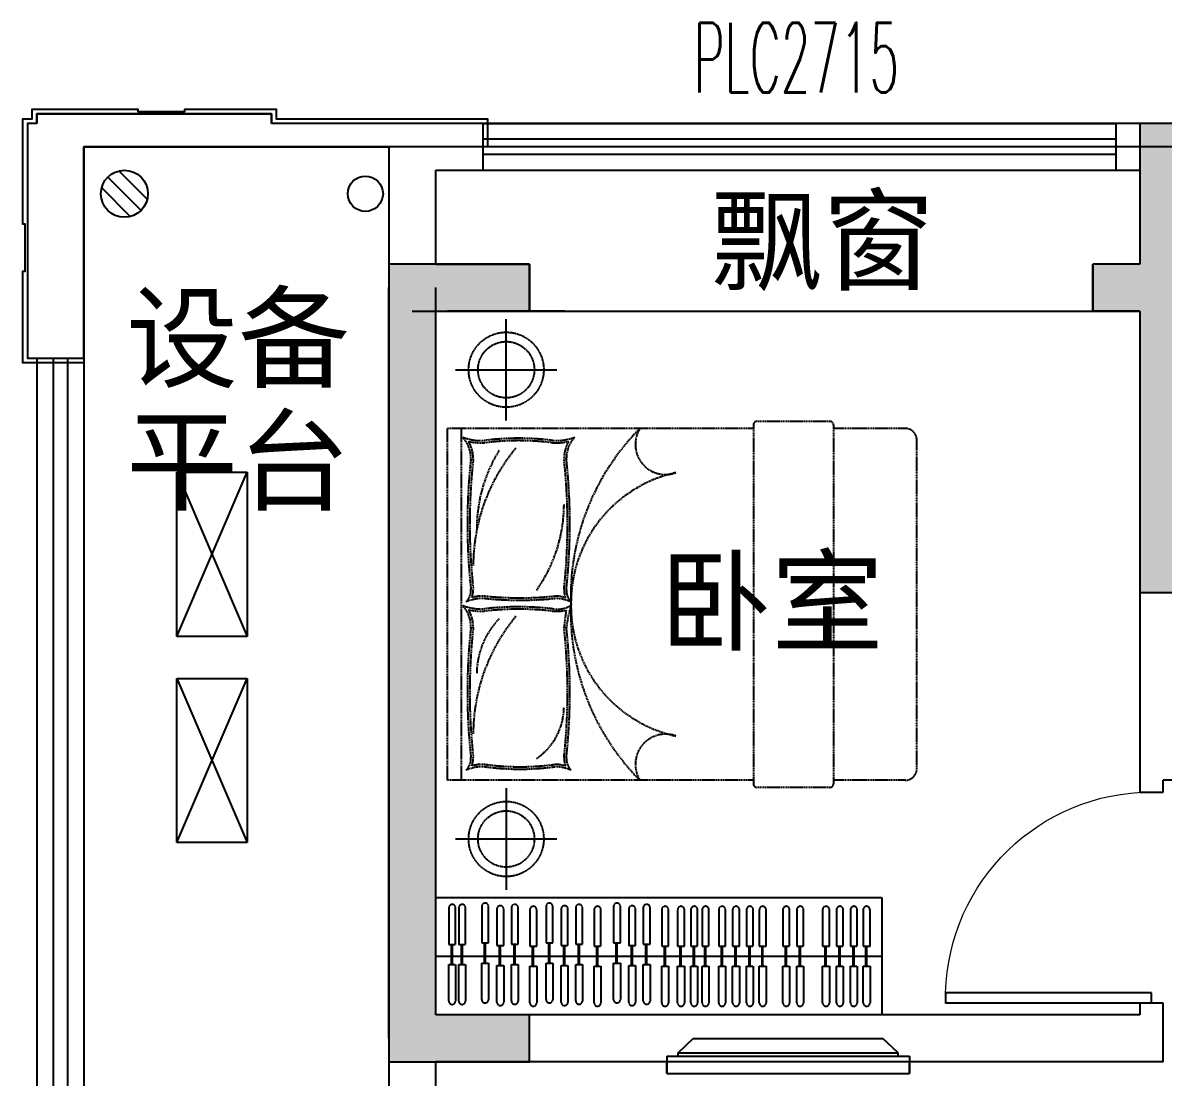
# Model space of a CAD drawing. Extents: x 3479 to 4537415, y 306 to 366510.
# Drawn here: x 4501109 to 4505969, y 285131 to 289625 of the extents above; entities that cross this region are included whole.
import ezdxf

# ---------------------------------------------------------------- set-up
doc = ezdxf.new("R2010")
doc.units = 0
doc.header["$LTSCALE"] = 10
doc.header["$MEASUREMENT"] = 0
doc.linetypes.add('DASH', pattern=[0.35, 0.25, -0.1])
for name, color, linetype in [('2外包线', 46, 'Continuous'), ('A-OTHER', 136, 'Continuous'), ('COLUMN', 11, 'Continuous'), ('DECORATION_地漏', 202, 'Continuous'), ('DETAIL_冷凝水管', 202, 'Continuous'), ('DETAIL_栏杆', 42, 'Continuous'), ('LINE', 137, 'Continuous'), ('P-FLOOR', 117, 'Continuous'), ('P-FURNITURE', 8, 'Continuous'), ('P-WALL FIN', 4, 'Continuous'), ('PUB_HATCH', 8, 'Continuous'), ('PUB_TEXT', 7, 'Continuous'), ('WALL', 2, 'Continuous'), ('WINDOW', 143, 'Continuous'), ('WINDOW_TEXT', 7, 'Continuous')]:
    doc.layers.add(name, color=color, linetype=linetype)
doc.styles.add('_TCH_WINDOW', font='SIMPLEX', dxfattribs={"bigfont": 'GBCBIG'})
doc.styles.add('HZ', font='Tssdeng.shx', dxfattribs={"width": 0.7, "bigfont": 'tssdchn.shx'})
doc.styles.get("Standard").update_dxf_attribs({"font": 'gbenor.shx', "bigfont": 'gbcbig.shx'})
doc.styles.add('功能名称', font='', dxfattribs={"width": 0.7})
doc.styles.get('功能名称').set_extended_font_data('SimSun')

# ---------------------------------------------------------------- blocks, each defined once
blk = doc.blocks.new('A$C7A796BF3')
for p, q in [((200, 0), (200, -300)), ((900, 0), (200, 0)), ((200, 0), (900, -300)), ((900, 0), (200, -300)), ((900, -300), (900, 0)), ((200, -300), (900, -300))]:
    blk.add_line(p, q)
blk = doc.blocks.new('RGEHG')
at = {"layer": 'P-FURNITURE', "linetype": 'DASH', "ltscale": 2}
for p, q in [((2716837.6, 279510.5), (2716526.6, 279510.5)), ((2716511.6, 279480.5), (2715207.9, 279480.5)), ((2715207.9, 277980.5), (2715207.9, 279480.5)), ((2715267.9, 277980.5), (2715267.9, 279480.5)), ((2716511.6, 279495.5), (2716511.6, 277965.5)), ((2716852.6, 279495.5), (2716852.6, 277965.5)), ((2717157.9, 279480.5), (2716852.6, 279480.5)), ((2717207.9, 278030.5), (2717207.9, 279434)), ((2716511.6, 277980.5), (2715207.9, 277980.5)), ((2716837.6, 277950.5), (2716526.6, 277950.5)), ((2717157.9, 277980.5), (2716852.6, 277980.5))]:
    blk.add_line(p, q, dxfattribs=at)
for centre, radius, start, end in [((2716526.6, 279495.5), 15, 90, 180), ((2716837.6, 279495.5), 15, 0, 90), ((2716749.2, 278764.3), 1016.5, 135.2005, 182.6807), ((2716136.8, 279412.4), 128.5, 147.9527, 290.2034), ((2717157.8, 279430.3), 50.2, 355.8069, 89.8916), ((2715351.7, 279653.7), 225.2, 249.515, 273.4755), ((2715170, 279351.5), 137.5, 358.4473, 41.5839), ((2715351.7, 279653.7), 235.1, 256.7699, 273.4755), ((2715170, 279351.5), 147.4, 358.4473, 29.8513), ((2715510.9, 278297.9), 1140.4, 82.668, 97.332), ((2715510.9, 278297.9), 1130.4, 82.668, 97.332), ((2715670.1, 279653.7), 235.1, 266.5245, 283.2301), ((2715670.1, 279653.7), 225.2, 266.5245, 290.485), ((2715851.7, 279351.5), 147.4, 150.1487, 181.5527), ((2715851.7, 279351.5), 137.5, 138.4161, 181.5527), ((2716102.4, 278894.7), 785, 140.2265, 179.9585), ((2715962.7, 279052.9), 630.3, 148.0093, 179.9674), ((2717870.7, 279072.8), 2578.3, 173.7945, 186.1951), ((2717871.2, 279072.8), 2568.7, 173.7905, 186.1991), ((2713150.6, 279072.8), 2568.7, 353.8009, 6.2095), ((2713151, 279072.8), 2578.3, 353.8049, 6.2055), ((2716302.5, 278736.4), 568.5, 102.3174, 181.1284), ((2715074, 279157), 630.3, 324.4616, 0), ((2715231.8, 278792.2), 75.8, 317.8595, 1.8012), ((2715231.8, 278792.2), 85.7, 337.5713, 1.8012), ((2715790, 278792.2), 85.7, 178.1988, 202.4287), ((2715790, 278792.2), 75.8, 178.1988, 222.1405), ((2715170, 278634.1), 137.5, 358.4473, 41.5839), ((2715351.7, 278936.3), 225.2, 249.515, 273.4755), ((2715361.6, 278564.5), 191.6, 88.3923, 112.6023), ((2715361.6, 278564.5), 201.5, 88.3923, 104.5516), ((2715516.3, 280215.3), 1466.9, 264.1588, 275.8412), ((2715516.3, 280215.3), 1456.9, 264.1588, 275.8412), ((2715674.9, 278825.2), 115.2, 260.742, 300.3569), ((2715660.2, 278564.5), 191.6, 67.3977, 88.3923), ((2715660.2, 278564.5), 201.5, 75.4484, 88.3923), ((2716379.6, 278548.3), 670.4, 164.6425, 172.9686), ((2716749.2, 278696.8), 1016.5, 177.3193, 224.7995), ((2716302.5, 278724.7), 568.5, 178.8716, 257.6826), ((2715170, 278634.1), 147.4, 358.4473, 29.8513), ((2715351.7, 278936.3), 235.1, 256.7699, 273.4755), ((2716102.4, 278177.3), 785, 140.2265, 179.9585), ((2715510.9, 277448.7), 1271.2, 83.426, 96.574), ((2715510.9, 277448.7), 1261.2, 83.426, 96.574), ((2715670.1, 278936.3), 235.1, 266.5245, 280.5274), ((2719315.7, 278251.8), 3631.2, 172.8266, 174.0195), ((2717870.7, 278355.4), 2578.3, 173.7945, 186.1951), ((2717871.2, 278355.4), 2568.7, 173.7905, 186.1991), ((2715671.6, 278433.2), 339.2, 135.8723, 179.558), ((2713150.6, 278355.4), 2568.7, 353.8009, 6.2095), ((2713151, 278355.4), 2578.3, 353.8049, 6.2055), ((2715437.4, 278294.4), 266.9, 304.0563, 358.9708), ((2716136.8, 278048.7), 128.5, 69.7966, 212.0473), ((2715231.8, 278074.8), 75.8, 317.8595, 1.8012), ((2715231.8, 278074.8), 85.7, 337.5713, 1.8012), ((2715361.6, 277847.1), 201.5, 88.3923, 104.5516), ((2715516.3, 279121.3), 1082.9, 262.1489, 277.8511), ((2715660.2, 277847.1), 201.5, 75.4484, 88.3923), ((2715790, 278074.8), 85.7, 178.1988, 202.4287), ((2715790, 278074.8), 75.8, 178.1988, 222.1405), ((2715361.6, 277847.1), 191.6, 88.3923, 112.6023), ((2715516.3, 279121.3), 1092.9, 262.1489, 277.8511), ((2715660.2, 277847.1), 191.6, 67.3977, 88.3923), ((2717157.9, 278030.5), 50, 270, 0), ((2716526.6, 277965.5), 15, 180, 270), ((2716837.6, 277965.5), 15, 270, 0)]:
    blk.add_arc(centre, radius, start, end, dxfattribs=at)
blk = doc.blocks.new('A$C282A6FD9')
at = {"layer": 'P-FURNITURE'}
for p, q in [((75, 1035), (75, 0)), ((75, 1035), (150, 1035)), ((150, 1035), (105, 1035)), ((150, 1035), (150, 0)), ((61.9, 986.5), (0, 921.7)), ((61.9, 986.5), (61.9, 48.5)), ((75, 986.5), (61.9, 986.5)), ((0, 921.7), (0, 113.3)), ((61.9, 48.5), (0, 113.3)), ((75, 48.5), (61.9, 48.5)), ((75, 0), (150, 0)), ((150, 0), (105, 0))]:
    blk.add_line(p, q, dxfattribs=at)
blk = doc.blocks.new('A$C621A720C')
for p, q in [((-1103.4, 5413.3), (-803.4, 5413.3)), ((-1103.4, 4713.3), (-1103.4, 5413.3)), ((-1103.4, 5413.3), (-803.4, 4713.3)), ((-1103.4, 4713.3), (-803.4, 5413.3)), ((-803.4, 5413.3), (-803.4, 4713.3)), ((-803.4, 4713.3), (-1103.4, 4713.3)), ((-1103.4, 4534.7), (-803.4, 4534.7)), ((-1103.4, 3834.7), (-1103.4, 4534.7)), ((-1103.4, 4534.7), (-803.4, 3834.7)), ((-1103.4, 3834.7), (-803.4, 4534.7)), ((-803.4, 4534.7), (-803.4, 3834.7)), ((-803.4, 3834.7), (-1103.4, 3834.7))]:
    blk.add_line(p, q)
at = {"layer": 'P-FURNITURE', "linetype": 'DASH'}
for p, q in [((550, 6100), (50, 6100)), ((300, 5634), (300, 6066)), ((84, 5850), (516, 5850)), ((300, 4066), (300, 3634)), ((84, 3850), (516, 3850)), ((55.3, 3556.6), (55.3, 3400.8)), ((55.3, 3556.6), (55.3, 3400.8)), ((84.1, 3400.8), (84.1, 3556.6)), ((84.1, 3400.8), (84.1, 3556.6)), ((97.9, 3556.6), (97.9, 3400.8)), ((97.9, 3556.6), (97.9, 3400.8)), ((126.7, 3400.8), (126.7, 3556.6)), ((126.7, 3400.8), (126.7, 3556.6)), ((195.8, 3562.6), (195.8, 3406.8)), ((195.8, 3562.6), (195.8, 3406.8)), ((224.6, 3406.8), (224.6, 3562.6)), ((224.6, 3406.8), (224.6, 3562.6)), ((260.4, 3551.4), (260.4, 3395.6)), ((260.4, 3551.4), (260.4, 3395.6)), ((289.3, 3395.6), (289.3, 3551.4)), ((289.3, 3395.6), (289.3, 3551.4)), ((322.3, 3557), (322.3, 3401.2)), ((322.3, 3557), (322.3, 3401.2)), ((351.1, 3401.2), (351.1, 3557)), ((351.1, 3401.2), (351.1, 3557)), ((401, 3548.6), (401, 3392.7)), ((401, 3548.6), (401, 3392.7)), ((429.9, 3392.7), (429.9, 3548.6)), ((429.9, 3392.7), (429.9, 3548.6)), ((469.7, 3562.6), (469.7, 3406.8)), ((469.7, 3562.6), (469.7, 3406.8)), ((498.5, 3406.8), (498.5, 3562.6)), ((498.5, 3406.8), (498.5, 3562.6)), ((534.3, 3551.4), (534.3, 3395.6)), ((534.3, 3551.4), (534.3, 3395.6)), ((563.2, 3395.6), (563.2, 3551.4)), ((563.2, 3395.6), (563.2, 3551.4)), ((596.2, 3557), (596.2, 3401.2)), ((596.2, 3557), (596.2, 3401.2)), ((625, 3401.2), (625, 3557)), ((625, 3401.2), (625, 3557)), ((674.9, 3548.6), (674.9, 3392.7)), ((674.9, 3548.6), (674.9, 3392.7)), ((703.7, 3392.7), (703.7, 3548.6)), ((703.7, 3392.7), (703.7, 3548.6)), ((757.6, 3562.6), (757.6, 3406.8)), ((757.6, 3562.6), (757.6, 3406.8)), ((786.5, 3406.8), (786.5, 3562.6)), ((786.5, 3406.8), (786.5, 3562.6)), ((822.3, 3551.4), (822.3, 3395.6)), ((822.3, 3551.4), (822.3, 3395.6)), ((851.2, 3395.6), (851.2, 3551.4)), ((851.2, 3395.6), (851.2, 3551.4)), ((884.2, 3557), (884.2, 3401.2)), ((884.2, 3557), (884.2, 3401.2)), ((913, 3401.2), (913, 3557)), ((913, 3401.2), (913, 3557)), ((962.9, 3548.6), (962.9, 3392.7)), ((962.9, 3548.6), (962.9, 3392.7)), ((991.7, 3392.7), (991.7, 3548.6)), ((991.7, 3392.7), (991.7, 3548.6)), ((1030.7, 3548.6), (1030.7, 3392.7)), ((1030.7, 3548.6), (1030.7, 3392.7)), ((1059.5, 3392.7), (1059.5, 3548.6)), ((1059.5, 3392.7), (1059.5, 3548.6)), ((1087.1, 3548.6), (1087.1, 3392.7)), ((1087.1, 3548.6), (1087.1, 3392.7)), ((1116, 3392.7), (1116, 3548.6)), ((1116, 3392.7), (1116, 3548.6)), ((1135.1, 3548.6), (1135.1, 3392.7)), ((1135.1, 3548.6), (1135.1, 3392.7)), ((1164, 3392.7), (1164, 3548.6)), ((1164, 3392.7), (1164, 3548.6)), ((1205.7, 3548.6), (1205.7, 3392.7)), ((1205.7, 3548.6), (1205.7, 3392.7)), ((1234.5, 3392.7), (1234.5, 3548.6)), ((1234.5, 3392.7), (1234.5, 3548.6)), ((1265, 3548.6), (1265, 3392.7)), ((1265, 3548.6), (1265, 3392.7)), ((1293.8, 3392.7), (1293.8, 3548.6)), ((1293.8, 3392.7), (1293.8, 3548.6)), ((1324.3, 3548.6), (1324.3, 3392.7)), ((1324.3, 3548.6), (1324.3, 3392.7)), ((1353.1, 3392.7), (1353.1, 3548.6)), ((1353.1, 3392.7), (1353.1, 3548.6)), ((1378.8, 3548.6), (1378.8, 3392.7)), ((1378.8, 3548.6), (1378.8, 3392.7)), ((1407.6, 3392.7), (1407.6, 3548.6)), ((1407.6, 3392.7), (1407.6, 3548.6)), ((1479.2, 3548.6), (1479.2, 3392.7)), ((1479.2, 3548.6), (1479.2, 3392.7)), ((1508, 3392.7), (1508, 3548.6)), ((1508, 3392.7), (1508, 3548.6)), ((1538.5, 3548.6), (1538.5, 3392.7)), ((1538.5, 3548.6), (1538.5, 3392.7)), ((1567.3, 3392.7), (1567.3, 3548.6)), ((1567.3, 3392.7), (1567.3, 3548.6)), ((1648.6, 3548.6), (1648.6, 3392.7)), ((1648.6, 3548.6), (1648.6, 3392.7)), ((1677.4, 3392.7), (1677.4, 3548.6)), ((1677.4, 3392.7), (1677.4, 3548.6)), ((1707.8, 3548.6), (1707.8, 3392.7)), ((1707.8, 3548.6), (1707.8, 3392.7)), ((1736.7, 3392.7), (1736.7, 3548.6)), ((1736.7, 3392.7), (1736.7, 3548.6)), ((1767.1, 3548.6), (1767.1, 3392.7)), ((1767.1, 3548.6), (1767.1, 3392.7)), ((1796, 3392.7), (1796, 3548.6)), ((1796, 3392.7), (1796, 3548.6)), ((1821.6, 3548.6), (1821.6, 3392.7)), ((1821.6, 3548.6), (1821.6, 3392.7)), ((1850.5, 3392.7), (1850.5, 3548.6)), ((1850.5, 3392.7), (1850.5, 3548.6)), ((195.8, 3406.8), (224.6, 3406.8)), ((195.8, 3406.8), (224.6, 3406.8)), ((195.8, 3406.8), (224.6, 3406.8)), ((195.8, 3406.8), (224.6, 3406.8)), ((207.3, 3321.3), (207.3, 3406.8)), ((207.3, 3321.3), (207.3, 3406.8)), ((211.4, 3321.3), (211.4, 3406.8)), ((211.4, 3321.3), (211.4, 3406.8)), ((469.7, 3406.8), (498.5, 3406.8)), ((469.7, 3406.8), (498.5, 3406.8)), ((469.7, 3406.8), (498.5, 3406.8)), ((469.7, 3406.8), (498.5, 3406.8)), ((481.1, 3321.3), (481.1, 3406.8)), ((481.1, 3321.3), (481.1, 3406.8)), ((485.3, 3321.3), (485.3, 3406.8)), ((485.3, 3321.3), (485.3, 3406.8)), ((757.6, 3406.8), (786.5, 3406.8)), ((757.6, 3406.8), (786.5, 3406.8)), ((757.6, 3406.8), (786.5, 3406.8)), ((757.6, 3406.8), (786.5, 3406.8)), ((769.1, 3321.3), (769.1, 3406.8)), ((769.1, 3321.3), (769.1, 3406.8)), ((773.3, 3321.3), (773.3, 3406.8)), ((773.3, 3321.3), (773.3, 3406.8)), ((55.3, 3400.8), (84.1, 3400.8)), ((55.3, 3400.8), (84.1, 3400.8)), ((55.3, 3400.8), (84.1, 3400.8)), ((55.3, 3400.8), (84.1, 3400.8)), ((66.8, 3315.3), (66.8, 3400.8)), ((66.8, 3315.3), (66.8, 3400.8)), ((71, 3315.3), (71, 3400.8)), ((71, 3315.3), (71, 3400.8)), ((97.9, 3400.8), (126.7, 3400.8)), ((97.9, 3400.8), (126.7, 3400.8)), ((109.4, 3315.3), (109.4, 3400.8)), ((109.4, 3315.3), (109.4, 3400.8)), ((113.6, 3315.3), (113.6, 3400.8)), ((113.6, 3315.3), (113.6, 3400.8)), ((260.4, 3395.6), (289.3, 3395.6)), ((260.4, 3395.6), (289.3, 3395.6)), ((260.4, 3395.6), (289.3, 3395.6)), ((260.4, 3395.6), (289.3, 3395.6)), ((271.9, 3310.1), (271.9, 3395.6)), ((271.9, 3310.1), (271.9, 3395.6)), ((276.1, 3310.1), (276.1, 3395.6)), ((276.1, 3310.1), (276.1, 3395.6)), ((322.3, 3401.2), (351.1, 3401.2)), ((322.3, 3401.2), (351.1, 3401.2)), ((322.3, 3401.2), (351.1, 3401.2)), ((322.3, 3401.2), (351.1, 3401.2)), ((333.8, 3315.7), (333.8, 3401.2)), ((333.8, 3315.7), (333.8, 3401.2)), ((338, 3315.7), (338, 3401.2)), ((338, 3315.7), (338, 3401.2)), ((401, 3392.7), (429.9, 3392.7)), ((401, 3392.7), (429.9, 3392.7)), ((401, 3392.7), (429.9, 3392.7)), ((401, 3392.7), (429.9, 3392.7)), ((412.5, 3307.3), (412.5, 3392.7)), ((412.5, 3307.3), (412.5, 3392.7)), ((416.7, 3307.3), (416.7, 3392.7)), ((416.7, 3307.3), (416.7, 3392.7)), ((534.3, 3395.6), (563.2, 3395.6)), ((534.3, 3395.6), (563.2, 3395.6)), ((534.3, 3395.6), (563.2, 3395.6)), ((534.3, 3395.6), (563.2, 3395.6)), ((545.8, 3310.1), (545.8, 3395.6)), ((545.8, 3310.1), (545.8, 3395.6)), ((550, 3310.1), (550, 3395.6)), ((550, 3310.1), (550, 3395.6)), ((596.2, 3401.2), (625, 3401.2)), ((596.2, 3401.2), (625, 3401.2)), ((596.2, 3401.2), (625, 3401.2)), ((596.2, 3401.2), (625, 3401.2)), ((607.7, 3315.7), (607.7, 3401.2)), ((607.7, 3315.7), (607.7, 3401.2)), ((611.8, 3315.7), (611.8, 3401.2)), ((611.8, 3315.7), (611.8, 3401.2)), ((674.9, 3392.7), (703.7, 3392.7)), ((674.9, 3392.7), (703.7, 3392.7)), ((674.9, 3392.7), (703.7, 3392.7)), ((674.9, 3392.7), (703.7, 3392.7)), ((686.4, 3307.3), (686.4, 3392.7)), ((686.4, 3307.3), (686.4, 3392.7)), ((690.6, 3307.3), (690.6, 3392.7)), ((690.6, 3307.3), (690.6, 3392.7)), ((822.3, 3395.6), (851.2, 3395.6)), ((822.3, 3395.6), (851.2, 3395.6)), ((822.3, 3395.6), (851.2, 3395.6)), ((822.3, 3395.6), (851.2, 3395.6)), ((833.8, 3310.1), (833.8, 3395.6)), ((833.8, 3310.1), (833.8, 3395.6)), ((838, 3310.1), (838, 3395.6)), ((838, 3310.1), (838, 3395.6)), ((884.2, 3401.2), (913, 3401.2)), ((884.2, 3401.2), (913, 3401.2)), ((884.2, 3401.2), (913, 3401.2)), ((884.2, 3401.2), (913, 3401.2)), ((895.7, 3315.7), (895.7, 3401.2)), ((895.7, 3315.7), (895.7, 3401.2)), ((899.8, 3315.7), (899.8, 3401.2)), ((899.8, 3315.7), (899.8, 3401.2)), ((962.9, 3392.7), (991.7, 3392.7)), ((962.9, 3392.7), (991.7, 3392.7)), ((962.9, 3392.7), (991.7, 3392.7)), ((962.9, 3392.7), (991.7, 3392.7)), ((974.4, 3307.3), (974.4, 3392.7)), ((974.4, 3307.3), (974.4, 3392.7)), ((978.6, 3307.3), (978.6, 3392.7)), ((978.6, 3307.3), (978.6, 3392.7)), ((1030.7, 3392.7), (1059.5, 3392.7)), ((1030.7, 3392.7), (1059.5, 3392.7)), ((1030.7, 3392.7), (1059.5, 3392.7)), ((1030.7, 3392.7), (1059.5, 3392.7)), ((1042.1, 3307.3), (1042.1, 3392.7)), ((1042.1, 3307.3), (1042.1, 3392.7)), ((1046.3, 3307.3), (1046.3, 3392.7)), ((1046.3, 3307.3), (1046.3, 3392.7)), ((1087.1, 3392.7), (1116, 3392.7)), ((1087.1, 3392.7), (1116, 3392.7)), ((1087.1, 3392.7), (1116, 3392.7)), ((1087.1, 3392.7), (1116, 3392.7)), ((1098.6, 3307.3), (1098.6, 3392.7)), ((1098.6, 3307.3), (1098.6, 3392.7)), ((1102.8, 3307.3), (1102.8, 3392.7)), ((1102.8, 3307.3), (1102.8, 3392.7)), ((1135.1, 3392.7), (1164, 3392.7)), ((1135.1, 3392.7), (1164, 3392.7)), ((1135.1, 3392.7), (1164, 3392.7)), ((1135.1, 3392.7), (1164, 3392.7)), ((1146.6, 3307.3), (1146.6, 3392.7)), ((1146.6, 3307.3), (1146.6, 3392.7)), ((1150.8, 3307.3), (1150.8, 3392.7)), ((1150.8, 3307.3), (1150.8, 3392.7)), ((1205.7, 3392.7), (1234.5, 3392.7)), ((1205.7, 3392.7), (1234.5, 3392.7)), ((1205.7, 3392.7), (1234.5, 3392.7)), ((1205.7, 3392.7), (1234.5, 3392.7)), ((1217.2, 3307.3), (1217.2, 3392.7)), ((1217.2, 3307.3), (1217.2, 3392.7)), ((1221.4, 3307.3), (1221.4, 3392.7)), ((1221.4, 3307.3), (1221.4, 3392.7)), ((1265, 3392.7), (1293.8, 3392.7)), ((1265, 3392.7), (1293.8, 3392.7)), ((1265, 3392.7), (1293.8, 3392.7)), ((1265, 3392.7), (1293.8, 3392.7)), ((1276.5, 3307.3), (1276.5, 3392.7)), ((1276.5, 3307.3), (1276.5, 3392.7)), ((1280.7, 3307.3), (1280.7, 3392.7)), ((1280.7, 3307.3), (1280.7, 3392.7)), ((1324.3, 3392.7), (1353.1, 3392.7)), ((1324.3, 3392.7), (1353.1, 3392.7)), ((1324.3, 3392.7), (1353.1, 3392.7)), ((1324.3, 3392.7), (1353.1, 3392.7)), ((1335.8, 3307.3), (1335.8, 3392.7)), ((1335.8, 3307.3), (1335.8, 3392.7)), ((1339.9, 3307.3), (1339.9, 3392.7)), ((1339.9, 3307.3), (1339.9, 3392.7)), ((1378.8, 3392.7), (1407.6, 3392.7)), ((1378.8, 3392.7), (1407.6, 3392.7)), ((1378.8, 3392.7), (1407.6, 3392.7)), ((1378.8, 3392.7), (1407.6, 3392.7)), ((1390.3, 3307.3), (1390.3, 3392.7)), ((1390.3, 3307.3), (1390.3, 3392.7)), ((1394.4, 3307.3), (1394.4, 3392.7)), ((1394.4, 3307.3), (1394.4, 3392.7)), ((1479.2, 3392.7), (1508, 3392.7)), ((1479.2, 3392.7), (1508, 3392.7)), ((1479.2, 3392.7), (1508, 3392.7)), ((1479.2, 3392.7), (1508, 3392.7)), ((1490.7, 3307.3), (1490.7, 3392.7)), ((1490.7, 3307.3), (1490.7, 3392.7)), ((1494.8, 3307.3), (1494.8, 3392.7)), ((1494.8, 3307.3), (1494.8, 3392.7)), ((1538.5, 3392.7), (1567.3, 3392.7)), ((1538.5, 3392.7), (1567.3, 3392.7)), ((1538.5, 3392.7), (1567.3, 3392.7)), ((1538.5, 3392.7), (1567.3, 3392.7)), ((1550, 3307.3), (1550, 3392.7)), ((1550, 3307.3), (1550, 3392.7)), ((1554.1, 3307.3), (1554.1, 3392.7)), ((1554.1, 3307.3), (1554.1, 3392.7)), ((1648.6, 3392.7), (1677.4, 3392.7)), ((1648.6, 3392.7), (1677.4, 3392.7)), ((1648.6, 3392.7), (1677.4, 3392.7)), ((1648.6, 3392.7), (1677.4, 3392.7)), ((1660, 3307.3), (1660, 3392.7)), ((1660, 3307.3), (1660, 3392.7)), ((1664.2, 3307.3), (1664.2, 3392.7)), ((1664.2, 3307.3), (1664.2, 3392.7)), ((1707.8, 3392.7), (1736.7, 3392.7)), ((1707.8, 3392.7), (1736.7, 3392.7)), ((1707.8, 3392.7), (1736.7, 3392.7)), ((1707.8, 3392.7), (1736.7, 3392.7)), ((1719.3, 3307.3), (1719.3, 3392.7)), ((1719.3, 3307.3), (1719.3, 3392.7)), ((1723.5, 3307.3), (1723.5, 3392.7)), ((1723.5, 3307.3), (1723.5, 3392.7)), ((1767.1, 3392.7), (1796, 3392.7)), ((1767.1, 3392.7), (1796, 3392.7)), ((1767.1, 3392.7), (1796, 3392.7)), ((1767.1, 3392.7), (1796, 3392.7)), ((1778.6, 3307.3), (1778.6, 3392.7)), ((1778.6, 3307.3), (1778.6, 3392.7)), ((1782.8, 3307.3), (1782.8, 3392.7)), ((1782.8, 3307.3), (1782.8, 3392.7)), ((1821.6, 3392.7), (1850.5, 3392.7)), ((1821.6, 3392.7), (1850.5, 3392.7)), ((1821.6, 3392.7), (1850.5, 3392.7)), ((1821.6, 3392.7), (1850.5, 3392.7)), ((1833.1, 3307.3), (1833.1, 3392.7)), ((1833.1, 3307.3), (1833.1, 3392.7)), ((1837.3, 3307.3), (1837.3, 3392.7)), ((1837.3, 3307.3), (1837.3, 3392.7)), ((55.3, 3315.3), (84.1, 3315.3)), ((55.3, 3159.5), (55.3, 3315.3)), ((55.3, 3315.3), (84.1, 3315.3)), ((55.3, 3159.5), (55.3, 3315.3)), ((84.1, 3315.3), (84.1, 3159.5)), ((84.1, 3315.3), (84.1, 3159.5)), ((97.9, 3315.3), (126.7, 3315.3)), ((97.9, 3159.5), (97.9, 3315.3)), ((97.9, 3315.3), (126.7, 3315.3)), ((97.9, 3159.5), (97.9, 3315.3)), ((126.7, 3315.3), (126.7, 3159.5)), ((126.7, 3315.3), (126.7, 3159.5)), ((195.8, 3321.3), (224.6, 3321.3)), ((195.8, 3165.5), (195.8, 3321.3)), ((195.8, 3321.3), (224.6, 3321.3)), ((195.8, 3165.5), (195.8, 3321.3)), ((224.6, 3321.3), (224.6, 3165.5)), ((224.6, 3321.3), (224.6, 3165.5)), ((260.4, 3310.1), (289.3, 3310.1)), ((260.4, 3154.2), (260.4, 3310.1)), ((260.4, 3310.1), (289.3, 3310.1)), ((260.4, 3154.2), (260.4, 3310.1)), ((289.3, 3310.1), (289.3, 3154.2)), ((289.3, 3310.1), (289.3, 3154.2)), ((322.3, 3315.7), (351.1, 3315.7)), ((322.3, 3159.9), (322.3, 3315.7)), ((322.3, 3315.7), (351.1, 3315.7)), ((322.3, 3159.9), (322.3, 3315.7)), ((351.1, 3315.7), (351.1, 3159.9)), ((351.1, 3315.7), (351.1, 3159.9)), ((401, 3307.3), (429.9, 3307.3)), ((401, 3151.4), (401, 3307.3)), ((401, 3307.3), (429.9, 3307.3)), ((401, 3151.4), (401, 3307.3)), ((429.9, 3307.3), (429.9, 3151.4)), ((429.9, 3307.3), (429.9, 3151.4)), ((469.7, 3321.3), (498.5, 3321.3)), ((469.7, 3165.5), (469.7, 3321.3)), ((469.7, 3321.3), (498.5, 3321.3)), ((469.7, 3165.5), (469.7, 3321.3)), ((498.5, 3321.3), (498.5, 3165.5)), ((498.5, 3321.3), (498.5, 3165.5)), ((534.3, 3310.1), (563.2, 3310.1)), ((534.3, 3154.2), (534.3, 3310.1)), ((534.3, 3310.1), (563.2, 3310.1)), ((534.3, 3154.2), (534.3, 3310.1)), ((563.2, 3310.1), (563.2, 3154.2)), ((563.2, 3310.1), (563.2, 3154.2)), ((596.2, 3315.7), (625, 3315.7)), ((596.2, 3159.9), (596.2, 3315.7)), ((596.2, 3315.7), (625, 3315.7)), ((596.2, 3159.9), (596.2, 3315.7)), ((625, 3315.7), (625, 3159.9)), ((625, 3315.7), (625, 3159.9)), ((674.9, 3307.3), (703.7, 3307.3)), ((674.9, 3151.4), (674.9, 3307.3)), ((674.9, 3307.3), (703.7, 3307.3)), ((674.9, 3151.4), (674.9, 3307.3)), ((703.7, 3307.3), (703.7, 3151.4)), ((703.7, 3307.3), (703.7, 3151.4)), ((757.6, 3321.3), (786.5, 3321.3)), ((757.6, 3165.5), (757.6, 3321.3)), ((757.6, 3321.3), (786.5, 3321.3)), ((757.6, 3165.5), (757.6, 3321.3)), ((786.5, 3321.3), (786.5, 3165.5)), ((786.5, 3321.3), (786.5, 3165.5)), ((822.3, 3310.1), (851.2, 3310.1)), ((822.3, 3154.2), (822.3, 3310.1)), ((822.3, 3310.1), (851.2, 3310.1)), ((822.3, 3154.2), (822.3, 3310.1)), ((851.2, 3310.1), (851.2, 3154.2)), ((851.2, 3310.1), (851.2, 3154.2)), ((884.2, 3315.7), (913, 3315.7)), ((884.2, 3159.9), (884.2, 3315.7)), ((884.2, 3315.7), (913, 3315.7)), ((884.2, 3159.9), (884.2, 3315.7)), ((913, 3315.7), (913, 3159.9)), ((913, 3315.7), (913, 3159.9)), ((962.9, 3307.3), (991.7, 3307.3)), ((962.9, 3151.4), (962.9, 3307.3)), ((962.9, 3307.3), (991.7, 3307.3)), ((962.9, 3151.4), (962.9, 3307.3)), ((991.7, 3307.3), (991.7, 3151.4)), ((991.7, 3307.3), (991.7, 3151.4)), ((1030.7, 3307.3), (1059.5, 3307.3)), ((1030.7, 3151.4), (1030.7, 3307.3)), ((1030.7, 3307.3), (1059.5, 3307.3)), ((1030.7, 3151.4), (1030.7, 3307.3)), ((1059.5, 3307.3), (1059.5, 3151.4)), ((1059.5, 3307.3), (1059.5, 3151.4)), ((1087.1, 3307.3), (1116, 3307.3)), ((1087.1, 3151.4), (1087.1, 3307.3)), ((1087.1, 3307.3), (1116, 3307.3)), ((1087.1, 3151.4), (1087.1, 3307.3)), ((1116, 3307.3), (1116, 3151.4)), ((1116, 3307.3), (1116, 3151.4)), ((1135.1, 3307.3), (1164, 3307.3)), ((1135.1, 3151.4), (1135.1, 3307.3)), ((1135.1, 3307.3), (1164, 3307.3)), ((1135.1, 3151.4), (1135.1, 3307.3)), ((1164, 3307.3), (1164, 3151.4)), ((1164, 3307.3), (1164, 3151.4)), ((1205.7, 3307.3), (1234.5, 3307.3)), ((1205.7, 3151.4), (1205.7, 3307.3)), ((1205.7, 3307.3), (1234.5, 3307.3)), ((1205.7, 3151.4), (1205.7, 3307.3)), ((1234.5, 3307.3), (1234.5, 3151.4)), ((1234.5, 3307.3), (1234.5, 3151.4)), ((1265, 3307.3), (1293.8, 3307.3)), ((1265, 3151.4), (1265, 3307.3)), ((1265, 3307.3), (1293.8, 3307.3)), ((1265, 3151.4), (1265, 3307.3)), ((1293.8, 3307.3), (1293.8, 3151.4)), ((1293.8, 3307.3), (1293.8, 3151.4)), ((1324.3, 3307.3), (1353.1, 3307.3)), ((1324.3, 3151.4), (1324.3, 3307.3)), ((1324.3, 3307.3), (1353.1, 3307.3)), ((1324.3, 3151.4), (1324.3, 3307.3)), ((1353.1, 3307.3), (1353.1, 3151.4)), ((1353.1, 3307.3), (1353.1, 3151.4)), ((1378.8, 3307.3), (1407.6, 3307.3)), ((1378.8, 3151.4), (1378.8, 3307.3)), ((1378.8, 3307.3), (1407.6, 3307.3)), ((1378.8, 3151.4), (1378.8, 3307.3)), ((1407.6, 3307.3), (1407.6, 3151.4)), ((1407.6, 3307.3), (1407.6, 3151.4)), ((1479.2, 3307.3), (1508, 3307.3)), ((1479.2, 3151.4), (1479.2, 3307.3)), ((1479.2, 3307.3), (1508, 3307.3)), ((1479.2, 3151.4), (1479.2, 3307.3)), ((1508, 3307.3), (1508, 3151.4)), ((1508, 3307.3), (1508, 3151.4)), ((1538.5, 3307.3), (1567.3, 3307.3)), ((1538.5, 3151.4), (1538.5, 3307.3)), ((1538.5, 3307.3), (1567.3, 3307.3)), ((1538.5, 3151.4), (1538.5, 3307.3)), ((1567.3, 3307.3), (1567.3, 3151.4)), ((1567.3, 3307.3), (1567.3, 3151.4)), ((1648.6, 3307.3), (1677.4, 3307.3)), ((1648.6, 3151.4), (1648.6, 3307.3)), ((1648.6, 3307.3), (1677.4, 3307.3)), ((1648.6, 3151.4), (1648.6, 3307.3)), ((1677.4, 3307.3), (1677.4, 3151.4)), ((1677.4, 3307.3), (1677.4, 3151.4)), ((1707.8, 3307.3), (1736.7, 3307.3)), ((1707.8, 3151.4), (1707.8, 3307.3)), ((1707.8, 3307.3), (1736.7, 3307.3)), ((1707.8, 3151.4), (1707.8, 3307.3)), ((1736.7, 3307.3), (1736.7, 3151.4)), ((1736.7, 3307.3), (1736.7, 3151.4)), ((1767.1, 3307.3), (1796, 3307.3)), ((1767.1, 3151.4), (1767.1, 3307.3)), ((1767.1, 3307.3), (1796, 3307.3)), ((1767.1, 3151.4), (1767.1, 3307.3)), ((1796, 3307.3), (1796, 3151.4)), ((1796, 3307.3), (1796, 3151.4)), ((1821.6, 3307.3), (1850.5, 3307.3)), ((1821.6, 3151.4), (1821.6, 3307.3)), ((1821.6, 3307.3), (1850.5, 3307.3)), ((1821.6, 3151.4), (1821.6, 3307.3)), ((1850.5, 3307.3), (1850.5, 3151.4)), ((1850.5, 3307.3), (1850.5, 3151.4))]:
    blk.add_line(p, q, dxfattribs=at)
at = {"layer": 'P-FURNITURE', "linetype": 'DASH', "ltscale": 2}
for p, q in [((1353.7, 5600), (50, 5600)), ((50, 4100), (50, 5600)), ((110, 4100), (110, 5600)), ((1353.7, 5615), (1353.7, 4085)), ((1679.7, 5630), (1368.7, 5630)), ((1694.7, 5615), (1694.7, 4085)), ((2000, 5600), (1694.7, 5600)), ((2050, 4150), (2050, 5553.4)), ((1353.7, 4100), (50, 4100)), ((2000, 4100), (1694.7, 4100)), ((1679.7, 4070), (1368.7, 4070))]:
    blk.add_line(p, q, dxfattribs=at)
at = {"layer": 'P-FURNITURE'}
for p, q in [((1032.6, 2938.1), (1097.4, 3000)), ((1097.4, 3000), (1905.8, 3000)), ((1970.5, 2938.1), (1905.8, 3000)), ((984.1, 2925), (2019.1, 2925)), ((984.1, 2925), (984.1, 2850)), ((1032.6, 2938.1), (1970.5, 2938.1)), ((1032.6, 2925), (1032.6, 2938.1)), ((1970.5, 2925), (1970.5, 2938.1)), ((2019.1, 2925), (2019.1, 2850)), ((984.1, 2850), (984.1, 2895)), ((2019.1, 2850), (2019.1, 2895)), ((984.1, 2850), (2019.1, 2850))]:
    blk.add_line(p, q, dxfattribs=at)
at = {"layer": 'P-FURNITURE', "linetype": 'DASH'}
blk.add_lwpolyline([(1901.2, 3100), (0, 3100), (0, 3600), (1901.2, 3600)], close=True, dxfattribs=at)
blk.add_lwpolyline([(0, 3350), (1901.2, 3350)], dxfattribs=at)
for centre, radius in [((300, 5850), 160), ((300, 5850), 120), ((300, 3850), 160), ((300, 3850), 120)]:
    blk.add_circle(centre, radius, dxfattribs=at)
at = {"layer": 'P-FURNITURE', "linetype": 'DASH', "ltscale": 2}
for centre, radius, start, end in [((1591.3, 4883.7), 1016.5, 135.2005, 182.6807), ((978.9, 5531.8), 128.5, 147.9527, 290.2034), ((1368.7, 5615), 15, 90, 180), ((1679.7, 5615), 15, 0, 90), ((1999.9, 5549.8), 50.2, 355.8069, 89.8916), ((193.8, 5773.1), 225.2, 249.515, 273.4755), ((12.1, 5470.9), 137.5, 358.4473, 41.5839), ((193.8, 5773.1), 235.1, 256.7699, 273.4755), ((12.1, 5470.9), 147.4, 358.4473, 29.8513), ((353, 4417.3), 1140.4, 82.668, 97.332), ((353, 4417.3), 1130.4, 82.668, 97.332), ((512.2, 5773.1), 235.1, 266.5245, 283.2301), ((512.2, 5773.1), 225.2, 266.5245, 290.485), ((693.8, 5470.9), 147.4, 150.1487, 181.5527), ((693.8, 5470.9), 137.5, 138.4161, 181.5527), ((944.5, 5014.1), 785, 140.2265, 179.9585), ((804.8, 5172.3), 630.3, 148.0093, 179.9674), ((2712.8, 5192.2), 2578.3, 173.7945, 186.1951), ((2713.3, 5192.2), 2568.7, 173.7905, 186.1991), ((-2007.3, 5192.2), 2568.7, 353.8009, 6.2095), ((-2006.8, 5192.2), 2578.3, 353.8049, 6.2055), ((1144.6, 4855.8), 568.5, 102.3174, 181.1284), ((-83.8, 5276.4), 630.3, 324.4616, 0), ((73.9, 4911.6), 75.8, 317.8595, 1.8012), ((73.9, 4911.6), 85.7, 337.5713, 1.8012), ((632.1, 4911.6), 85.7, 178.1988, 202.4287), ((632.1, 4911.6), 75.8, 178.1988, 222.1405), ((203.7, 4684), 191.6, 88.3923, 112.6023), ((203.7, 4684), 201.5, 88.3923, 104.5516), ((358.4, 6334.7), 1466.9, 264.1588, 275.8412), ((358.4, 6334.7), 1456.9, 264.1588, 275.8412), ((502.3, 4684), 191.6, 67.3977, 88.3923), ((502.3, 4684), 201.5, 75.4484, 88.3923), ((1591.3, 4816.3), 1016.5, 177.3193, 224.7995), ((12.1, 4753.6), 137.5, 358.4473, 41.5839), ((193.8, 5055.8), 225.2, 249.515, 273.4755), ((12.1, 4753.6), 147.4, 358.4473, 29.8513), ((193.8, 5055.8), 235.1, 256.7699, 273.4755), ((353, 3568.2), 1271.2, 83.426, 96.574), ((353, 3568.2), 1261.2, 83.426, 96.574), ((512.2, 5055.8), 235.1, 266.5245, 280.5274), ((517.1, 4944.7), 115.2, 260.742, 300.3569), ((4157.9, 4371.2), 3631.2, 172.8266, 174.0195), ((1221.7, 4667.8), 670.4, 164.6425, 172.9686), ((1144.6, 4844.2), 568.5, 178.8716, 257.6826), ((944.5, 4296.8), 785, 140.2265, 179.9585), ((513.7, 4552.7), 339.2, 135.8723, 179.558), ((2712.8, 4474.9), 2578.3, 173.7945, 186.1951), ((2713.3, 4474.9), 2568.7, 173.7905, 186.1991), ((-2007.3, 4474.9), 2568.7, 353.8009, 6.2095), ((-2006.8, 4474.9), 2578.3, 353.8049, 6.2055), ((279.6, 4413.8), 266.9, 304.0563, 358.9708), ((978.9, 4168.2), 128.5, 69.7966, 212.0473), ((73.9, 4194.3), 75.8, 317.8595, 1.8012), ((73.9, 4194.3), 85.7, 337.5713, 1.8012), ((632.1, 4194.3), 85.7, 178.1988, 202.4287), ((632.1, 4194.3), 75.8, 178.1988, 222.1405), ((203.7, 3966.6), 191.6, 88.3923, 112.6023), ((203.7, 3966.6), 201.5, 88.3923, 104.5516), ((358.4, 5240.7), 1092.9, 262.1489, 277.8511), ((358.4, 5240.7), 1082.9, 262.1489, 277.8511), ((502.3, 3966.6), 191.6, 67.3977, 88.3923), ((502.3, 3966.6), 201.5, 75.4484, 88.3923), ((2000, 4150), 50, 270, 0), ((1368.7, 4085), 15, 180, 270), ((1679.7, 4085), 15, 270, 0)]:
    blk.add_arc(centre, radius, start, end, dxfattribs=at)
at = {"layer": 'P-FURNITURE', "linetype": 'DASH'}
for centre, start, end in [((69.7, 3556.6), 359.794, 180.206), ((69.7, 3556.6), 359.794, 180.206), ((112.3, 3556.6), 359.794, 180.206), ((112.3, 3556.6), 359.794, 180.206), ((210.2, 3562.7), 359.794, 180.206), ((210.2, 3562.7), 359.794, 180.206), ((274.9, 3551.4), 359.794, 180.206), ((274.9, 3551.4), 359.794, 180.206), ((336.7, 3557.1), 359.794, 180.206), ((336.7, 3557.1), 359.794, 180.206), ((415.5, 3548.6), 359.794, 180.206), ((415.5, 3548.6), 359.794, 180.206), ((484.1, 3562.7), 359.794, 180.206), ((484.1, 3562.7), 359.794, 180.206), ((548.7, 3551.4), 359.794, 180.206), ((548.7, 3551.4), 359.794, 180.206), ((610.6, 3557.1), 359.794, 180.206), ((610.6, 3557.1), 359.794, 180.206), ((689.3, 3548.6), 359.794, 180.206), ((689.3, 3548.6), 359.794, 180.206), ((772.1, 3562.7), 359.794, 180.206), ((772.1, 3562.7), 359.794, 180.206), ((836.7, 3551.4), 359.794, 180.206), ((836.7, 3551.4), 359.794, 180.206), ((898.6, 3557.1), 359.794, 180.206), ((898.6, 3557.1), 359.794, 180.206), ((977.3, 3548.6), 359.794, 180.206), ((977.3, 3548.6), 359.794, 180.206), ((1045.1, 3548.6), 359.794, 180.206), ((1045.1, 3548.6), 359.794, 180.206), ((1101.5, 3548.6), 359.794, 180.206), ((1101.5, 3548.6), 359.794, 180.206), ((1149.5, 3548.6), 359.794, 180.206), ((1149.5, 3548.6), 359.794, 180.206), ((1220.1, 3548.6), 359.794, 180.206), ((1220.1, 3548.6), 359.794, 180.206), ((1279.4, 3548.6), 359.794, 180.206), ((1279.4, 3548.6), 359.794, 180.206), ((1338.7, 3548.6), 359.794, 180.206), ((1338.7, 3548.6), 359.794, 180.206), ((1393.2, 3548.6), 359.794, 180.206), ((1393.2, 3548.6), 359.794, 180.206), ((1493.6, 3548.6), 359.794, 180.206), ((1493.6, 3548.6), 359.794, 180.206), ((1552.9, 3548.6), 359.794, 180.206), ((1552.9, 3548.6), 359.794, 180.206), ((1663, 3548.6), 359.794, 180.206), ((1663, 3548.6), 359.794, 180.206), ((1722.3, 3548.6), 359.794, 180.206), ((1722.3, 3548.6), 359.794, 180.206), ((1781.6, 3548.6), 359.794, 180.206), ((1781.6, 3548.6), 359.794, 180.206), ((1836, 3548.6), 359.794, 180.206), ((1836, 3548.6), 359.794, 180.206), ((69.7, 3159.4), 179.794, 0.206), ((69.7, 3159.4), 179.794, 0.206), ((112.3, 3159.4), 179.794, 0.206), ((112.3, 3159.4), 179.794, 0.206), ((210.2, 3165.4), 179.794, 0.206), ((210.2, 3165.4), 179.794, 0.206), ((336.7, 3159.8), 179.794, 0.206), ((336.7, 3159.8), 179.794, 0.206), ((484.1, 3165.4), 179.794, 0.206), ((484.1, 3165.4), 179.794, 0.206), ((610.6, 3159.8), 179.794, 0.206), ((610.6, 3159.8), 179.794, 0.206), ((772.1, 3165.4), 179.794, 0.206), ((772.1, 3165.4), 179.794, 0.206), ((898.6, 3159.8), 179.794, 0.206), ((898.6, 3159.8), 179.794, 0.206), ((274.9, 3154.2), 179.794, 0.206), ((274.9, 3154.2), 179.794, 0.206), ((415.5, 3151.4), 179.794, 0.206), ((415.5, 3151.4), 179.794, 0.206), ((548.7, 3154.2), 179.794, 0.206), ((548.7, 3154.2), 179.794, 0.206), ((689.3, 3151.4), 179.794, 0.206), ((689.3, 3151.4), 179.794, 0.206), ((836.7, 3154.2), 179.794, 0.206), ((836.7, 3154.2), 179.794, 0.206), ((977.3, 3151.4), 179.794, 0.206), ((977.3, 3151.4), 179.794, 0.206), ((1045.1, 3151.4), 179.794, 0.206), ((1045.1, 3151.4), 179.794, 0.206), ((1101.5, 3151.4), 179.794, 0.206), ((1101.5, 3151.4), 179.794, 0.206), ((1149.5, 3151.4), 179.794, 0.206), ((1149.5, 3151.4), 179.794, 0.206), ((1220.1, 3151.4), 179.794, 0.206), ((1220.1, 3151.4), 179.794, 0.206), ((1279.4, 3151.4), 179.794, 0.206), ((1279.4, 3151.4), 179.794, 0.206), ((1338.7, 3151.4), 179.794, 0.206), ((1338.7, 3151.4), 179.794, 0.206), ((1393.2, 3151.4), 179.794, 0.206), ((1393.2, 3151.4), 179.794, 0.206), ((1493.6, 3151.4), 179.794, 0.206), ((1493.6, 3151.4), 179.794, 0.206), ((1552.9, 3151.4), 179.794, 0.206), ((1552.9, 3151.4), 179.794, 0.206), ((1663, 3151.4), 179.794, 0.206), ((1663, 3151.4), 179.794, 0.206), ((1722.3, 3151.4), 179.794, 0.206), ((1722.3, 3151.4), 179.794, 0.206), ((1781.6, 3151.4), 179.794, 0.206), ((1781.6, 3151.4), 179.794, 0.206), ((1836, 3151.4), 179.794, 0.206), ((1836, 3151.4), 179.794, 0.206)]:
    blk.add_arc(centre, 14.4, start, end, dxfattribs=at)
at = {"layer": 'A-OTHER', "extrusion": (0, 0, -1), "zscale": -1, "rotation": 270}
for p in [(1103.4, 5613.3), (1103.4, 4734.7)]:
    blk.add_blockref('A$C7A796BF3', p, dxfattribs=at)
at = {"layer": 'P-FURNITURE', "ltscale": 0.01, "xscale": -1, "rotation": 90}
blk.add_blockref('A$C282A6FD9', (2019.1, 3000), dxfattribs=at)
at = {"layer": 'P-WALL FIN'}
blk.add_blockref('RGEHG', (-2715157.9, -273880.5), dxfattribs=at)
blk = doc.blocks.new('1#-BZC-ZZ')
at = {"layer": 'PUB_HATCH'}
for points in [[(424608.5, 740079), (424608.5, 740279), (424108.5, 740279), (424108.5, 739679), (423908.5, 739679), (423908.5, 739479), (424108.5, 739479), (424108.5, 738279), (424308.5, 738279), (424308.5, 740079)], [(421508.5, 739479), (421508.5, 739679), (420908.5, 739679), (420908.5, 736279), (421508.5, 736279), (421508.5, 736479), (421108.5, 736479), (421108.5, 739479)]]:
    blk.add_hatch(color=256, dxfattribs=at).paths.add_polyline_path(points)
at = {"layer": 'COLUMN'}
for p, q in [((424608.5, 740279), (424108.5, 740279)), ((424108.5, 740279), (424108.5, 739679)), ((421508.5, 739679), (420908.5, 739679)), ((420908.5, 739679), (420908.5, 736279)), ((421508.5, 739479), (421508.5, 739679)), ((424108.5, 739679), (423908.5, 739679)), ((423908.5, 739679), (423908.5, 739479)), ((421108.5, 736479), (421108.5, 739479)), ((421108.5, 739479), (421508.5, 739479)), ((423908.5, 739479), (424108.5, 739479)), ((424108.5, 739479), (424108.5, 738279)), ((424108.5, 738279), (424308.5, 738279)), ((421508.5, 736479), (421108.5, 736479)), ((421508.5, 736279), (421508.5, 736479)), ((420908.5, 736279), (421508.5, 736279))]:
    blk.add_line(p, q, dxfattribs=at)
blk = doc.blocks.new('$WINLIB2D$00000001')
at = {"color": 0}
for points in [[(-0.5, 0.5), (-0.5, -0.5)], [(-0.5, 0.5), (0.5, 0.5)], [(0.5, -0.5), (0.5, 0.5)], [(0.5, 0.1667), (-0.5, 0.1667)], [(0.5, -0.1667), (-0.5, -0.1667)], [(-0.5, -0.5), (0.5, -0.5)]]:
    blk.add_lwpolyline(points, dxfattribs=at)
blk = doc.blocks.new('$DorLib2D$00000001')
for p, q in [((0.45, 0.975), (0.5, 0.975)), ((0.45, 0), (0.45, 0.975)), ((0.5, 0), (0.5, 0.975)), ((0.5, 0), (0.45, 0))]:
    blk.add_line(p, q)
at = {"lineweight": 13}
blk.add_arc((0.475, 0), 0.975, 91.4693, 180, dxfattribs=at)
blk = doc.blocks.new('$LIGUAN')
at = {"color": 0, "linetype": 'Continuous'}
blk.add_circle((0, 0), 0.5, dxfattribs=at)
at = {"color": 0, "flags": 1}
for tag in ['THICK', 'BG_D', 'BG_T']:
    blk.add_attdef(tag, (0, 0), '', height=0.0001, dxfattribs=at)
blk = doc.blocks.new('$PS001_0')
for p, q in [((-0.485, -0.123), (0.123, 0.485)), ((-0.354, -0.354), (0.354, 0.354)), ((-0.118, -0.486), (0.486, 0.118))]:
    blk.add_line(p, q)
blk.add_circle((0, 0), 0.5)
at = {"style": 'HZ', "width": 0.7, "flags": 1}
for tag, p in [('UNIT', (0, 0)), ('SPEC', (0, -0.002)), ('WHAT', (0, -0.003))]:
    blk.add_attdef(tag, p, '', height=0.001, dxfattribs=at)

msp = doc.modelspace()

# ---------------------------------------------------------------- linework, layer by layer
at = {"layer": '2外包线'}
for points in [[(4501368.7, 288175.9), (4501108.7, 288175.9), (4501108.7, 288565.9), (4501118.7, 288565.9), (4501118.7, 288765.9), (4501108.7, 288765.9), (4501108.7, 289215.9), (4501148.7, 289215.9), (4501148.7, 289255.9), (4501598.7, 289255.9), (4501598.7, 289245.9), (4501798.7, 289245.9), (4501798.7, 289255.9), (4502188.7, 289255.9), (4502188.7, 289215.9), (4503088.7, 289215.9), (4503088.7, 289095.9)], [(4501168.7, 289195.9), (4501168.7, 289235.9), (4502168.7, 289235.9), (4502168.7, 289195.9)], [(4501168.7, 289195.9), (4501128.7, 289195.9), (4501128.7, 288195.9), (4501168.7, 288195.9)]]:
    msp.add_lwpolyline(points, dxfattribs=at)
at = {"layer": 'DETAIL_栏杆'}
for p, q in [((4501238.7, 288195.9), (4501238.7, 281395.9)), ((4501298.7, 288195.9), (4501298.7, 281395.9))]:
    msp.add_line(p, q, dxfattribs=at)
at = {"layer": 'LINE'}
for p, q in [((4503268.7, 288395.9), (4505668.7, 288395.9)), ((4501168.7, 288195.9), (4501168.7, 281395.9)), ((4501368.7, 288195.9), (4501368.7, 281395.9))]:
    msp.add_line(p, q, dxfattribs=at)
at = {"layer": 'P-FLOOR'}
msp.add_lwpolyline([(4509568.7, 289095.9), (4501368.7, 289095.9), (4501368.7, 282295.9), (4507168.7, 282295.9), (4507168.7, 285395.9), (4509518.4, 285504.8), (4509568.7, 289095.9)], dxfattribs=at)
at = {"layer": 'WALL'}
for p, q in [((4502168.7, 289235.9), (4501168.7, 289235.9)), ((4501168.7, 289235.9), (4501168.7, 289195.9)), ((4502168.7, 289195.9), (4502168.7, 289235.9)), ((4501168.7, 289195.9), (4501128.7, 289195.9)), ((4501128.7, 289195.9), (4501128.7, 288195.9)), ((4502170.1, 289195.9), (4502168.7, 289195.9)), ((4505968.7, 289195.9), (4502170.1, 289195.9)), ((4501368.7, 288195.9), (4501368.7, 289095.9)), ((4501368.7, 289095.9), (4502668.7, 289095.9)), ((4502668.7, 289095.9), (4502668.7, 288495.9)), ((4502868.7, 288595.9), (4502868.7, 288995.9)), ((4502868.7, 288995.9), (4505868.7, 288995.9)), ((4505868.7, 288995.9), (4505868.7, 288595.9)), ((4502868.7, 288595.9), (4503268.7, 288595.9)), ((4503268.7, 288595.9), (4503268.7, 288395.9)), ((4505868.7, 288595.9), (4505668.7, 288595.9)), ((4505668.7, 288395.9), (4505668.7, 288595.9)), ((4502668.7, 285295.9), (4502668.7, 288495.9)), ((4502868.7, 285395.9), (4502868.7, 288495.9)), ((4502768.7, 288395.9), (4503268.7, 288395.9)), ((4505868.7, 288395.9), (4505668.7, 288395.9)), ((4505868.7, 288395.9), (4505868.7, 286495.9)), ((4501128.7, 288195.9), (4501368.7, 288195.9)), ((4505868.7, 286495.9), (4505868.7, 286395.9)), ((4505868.7, 286395.9), (4505868.7, 286345.9)), ((4505968.7, 286345.9), (4505968.7, 286395.9)), ((4506068.7, 286395.9), (4505968.7, 286395.9)), ((4505868.7, 286345.9), (4505968.7, 286345.9)), ((4505968.7, 285445.9), (4505868.7, 285445.9)), ((4505868.7, 285445.9), (4505868.7, 285395.9)), ((4505968.7, 285195.9), (4505968.7, 285445.9)), ((4505868.7, 285395.9), (4502868.7, 285395.9)), ((4502668.7, 285295.9), (4502668.7, 284895.9)), ((4502868.7, 284895.9), (4502868.7, 285195.9)), ((4505968.7, 285195.9), (4502868.7, 285195.9))]:
    msp.add_line(p, q, dxfattribs=at)

# ---------------------------------------------------------------- block references
msp.add_blockref('1#-BZC-ZZ', (4081760.2, -451083.1))
at = {"layer": 'DECORATION_地漏', "xscale": 200, "yscale": 200, "zscale": 200, "rotation": 90}
msp.add_blockref('$PS001_0', (4501541.8, 288895.9), dxfattribs=at)
at = {"layer": 'DETAIL_冷凝水管', "xscale": 150, "yscale": 150, "zscale": 150}
msp.add_blockref('$LIGUAN', (4502568.7, 288895.9), dxfattribs=at)
at = {"layer": 'P-FURNITURE'}
msp.add_blockref('A$C621A720C', (4502868.7, 282295.9, 0), dxfattribs=at)
at = {"layer": 'WINDOW'}
for name, p, xscale, yscale, zscale, rotation in [('$WINLIB2D$00000001', (4504418.7, 289095.9), -2700, -200, -2700, 180), ('$DorLib2D$00000001', (4505918.7, 285895.9), -900, 900, -900, 89.99999998372493)]:
    msp.add_blockref(name, p, dxfattribs=dict(at, xscale=xscale, yscale=yscale, zscale=zscale, rotation=rotation))

# ---------------------------------------------------------------- texts
at = {"layer": 'PUB_TEXT', "style": '功能名称'}
for s, p in [('飘窗', (4504040, 288522.7)), ('设备', (4501548.6, 288106.7)), ('平台', (4501548.6, 287582.3)), ('卧室', (4503821.3, 286983.8))]:
    msp.add_text(s, height=350, dxfattribs=at).set_placement(p)
at = {"layer": 'WINDOW_TEXT', "style": '_TCH_WINDOW', "width": 0.494118}
msp.add_text('PLC2715', height=297.5, dxfattribs=at).set_placement((4503967.2, 289327))

doc.saveas('drawing.dxf')
